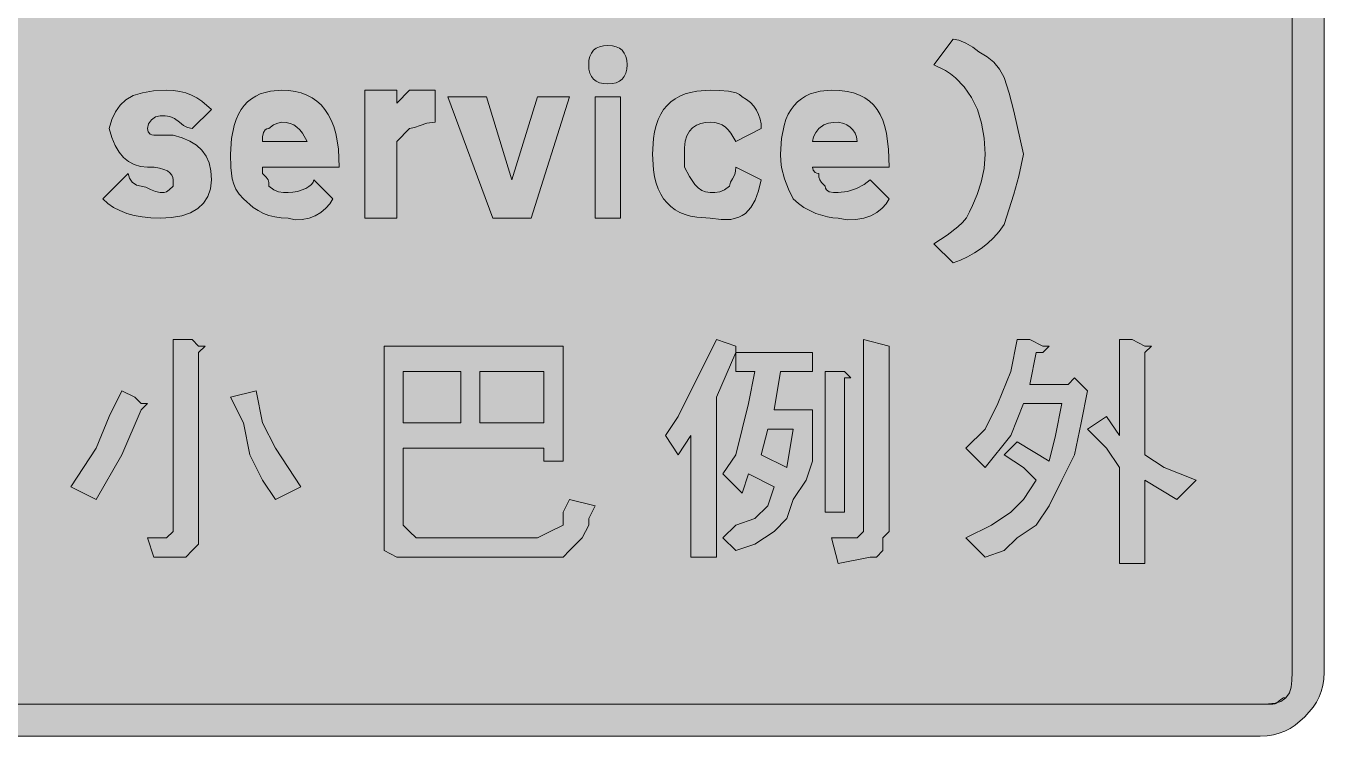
# Model space of a CAD drawing. Header units: metres. Extents: x 13 to 552, y 12 to 259.
# Drawn here: x 308.7 to 552.3, y 11.8 to 145 of the extents above; entities that cross this region are included whole.
import ezdxf

# ---------------------------------------------------------------- set-up
doc = ezdxf.new("R2010")
doc.units = ezdxf.units.M
doc.layers.add('FILL_BLACK_000000', color=7, linetype='Continuous', true_color=0x000000)
doc.layers.add('FILL_WHITE_FFFFFF', color=7, linetype='Continuous', true_color=0xffffff)

msp = doc.modelspace()

# ---------------------------------------------------------------- hatches: boundary and pattern name
at = {"layer": 'FILL_BLACK_000000', "true_color": 0x000000}
h = msp.add_hatch(color=7, dxfattribs=at)
h.dxf.hatch_style = 1
h.paths.add_polyline_path([(24.52, 11.82), (23.48, 11.98), (21.27, 12.66), (20.15, 13.17), (19.06, 13.78), (18.02, 14.52), (17.07, 15.36), (15.5, 17.18), (14.88, 18.12), (14.37, 19.11), (13.98, 20.15), (13.7, 21.27), (13.53, 22.46), (13.47, 23.76), (13.47, 246.96), (13.53, 248.26), (13.7, 249.45), (13.98, 250.57), (14.37, 251.61), (14.88, 252.6), (15.5, 253.54), (17.07, 255.36), (18.02, 256.2), (19.06, 256.93), (20.15, 257.55), (21.27, 258.06), (23.48, 258.73), (24.52, 258.9), (25.47, 258.96), (540.27, 258.96), (542.67, 258.81), (543.98, 258.45), (544.57, 258.16), (545.07, 257.76), (545.97, 257.55), (546.87, 257.01), (548.67, 255.36), (550.32, 253.56), (550.86, 252.66), (551.07, 251.76), (551.47, 251.26), (551.76, 250.67), (552.12, 249.36), (552.27, 246.96), (552.27, 23.76), (552.21, 22.46), (552.05, 21.27), (551.76, 20.15), (551.37, 19.11), (550.86, 18.12), (550.25, 17.18), (548.67, 15.36), (546.85, 13.78), (545.91, 13.17), (544.92, 12.66), (543.88, 12.27), (542.76, 11.98), (541.57, 11.82), (540.27, 11.76), (25.47, 11.76), (24.52, 11.82)])
h.paths.add_polyline_path([(543.12, 17.91), (544.15, 18.27), (545.07, 18.96), (545.76, 19.88), (546.12, 20.91), (546.25, 22.17), (546.27, 23.76), (546.27, 246.96), (546.27, 249.36), (546.22, 249.76), (546.08, 250.07), (545.67, 250.56), (545.26, 251.05), (545.12, 251.36), (545.07, 251.76), (544.15, 252.45), (543.12, 252.81), (541.86, 252.94), (540.27, 252.96), (25.47, 252.96), (23.07, 252.96), (21.87, 251.76), (20.99, 250.67), (20.22, 249.36), (19.68, 248.05), (19.47, 246.96), (19.47, 23.76), (19.49, 22.88), (19.62, 22.11), (19.98, 21.57), (20.27, 21.41), (20.67, 21.36), (20.69, 20.65), (20.82, 20.16), (21.18, 19.67), (21.87, 18.96), (22.77, 18.27), (23.67, 17.91), (24.57, 17.78), (25.47, 17.76), (540.27, 17.76), (541.86, 17.78), (543.12, 17.91)], flags=16)
h = msp.add_hatch(color=7, dxfattribs=at)
h.dxf.hatch_style = 1
h.paths.add_polyline_path([(421.41, 136.92), (421.25, 136.18), (420.96, 135.57), (420.57, 135.06), (420.06, 134.67), (419.45, 134.38), (418.71, 134.22), (417.87, 134.16), (417.03, 134.22), (416.3, 134.38), (415.68, 134.67), (415.17, 135.06), (414.78, 135.57), (414.5, 136.18), (414.33, 136.92), (414.27, 137.76), (414.33, 138.6), (414.5, 139.33), (414.78, 139.95), (415.17, 140.46), (415.68, 140.85), (416.3, 141.13), (417.03, 141.3), (417.87, 141.36), (418.71, 141.3), (419.45, 141.13), (420.06, 140.85), (420.57, 140.46), (420.96, 139.95), (421.25, 139.33), (421.41, 138.6), (421.47, 137.76), (421.41, 136.92)])
h = msp.add_hatch(color=7, dxfattribs=at)
h.dxf.hatch_style = 1
h.paths.add_polyline_path([(488.5, 124), (488.01, 126.79), (487.21, 129.33), (486.12, 131.61), (484.74, 133.6), (483.1, 135.3), (482.18, 136.04), (481.21, 136.69), (479.07, 137.76), (482.67, 142.56), (483.76, 142.35), (485.07, 141.81), (486.38, 141.04), (487.47, 140.16), (489.06, 139.24), (490.32, 138.21), (491.35, 136.95), (492.27, 135.36), (493.17, 132.43), (494.07, 129.06), (495.87, 120.96), (494.97, 116.87), (494.07, 113.46), (492.27, 107.76), (491.32, 106.47), (490.26, 105.28), (489.13, 104.22), (487.92, 103.26), (486.66, 102.42), (485.35, 101.68), (484.02, 101.07), (482.67, 100.56), (479.07, 104.16), (481.55, 105.79), (483.57, 107.31), (484.41, 108.13), (485.15, 109.05), (485.76, 110.12), (486.27, 111.36), (487.15, 113.37), (487.92, 115.71), (488.46, 118.28), (488.67, 120.96), (488.5, 124)])
h = msp.add_hatch(color=7, dxfattribs=at)
h.dxf.hatch_style = 1
h.paths.add_polyline_path([(343.3, 114.47), (342.81, 113.01), (342.01, 111.77), (340.92, 110.76), (339.54, 109.97), (337.9, 109.41), (336.01, 109.07), (333.87, 108.96), (332.13, 109.02), (330.5, 109.18), (328.98, 109.47), (327.57, 109.86), (326.28, 110.37), (325.1, 110.98), (324.03, 111.72), (323.07, 112.56), (327.87, 117.36), (328.08, 116.48), (328.62, 115.71), (329.39, 115.17), (330.27, 114.96), (331.17, 114.77), (332.07, 114.36), (332.97, 113.95), (333.87, 113.76), (334.58, 113.78), (335.07, 113.91), (335.56, 114.27), (336.27, 114.96), (336.27, 116.16), (336.21, 116.61), (336.03, 117.04), (335.7, 117.45), (335.22, 117.81), (334.57, 118.12), (333.74, 118.35), (332.71, 118.51), (331.47, 118.56), (330.18, 118.67), (329, 119.01), (327.93, 119.57), (326.97, 120.36), (326.13, 121.37), (325.4, 122.61), (324.78, 124.07), (324.27, 125.76), (324.78, 127.45), (325.45, 128.91), (326.32, 130.15), (327.42, 131.16), (328.81, 131.95), (330.51, 132.51), (332.59, 132.85), (335.07, 132.96), (336.37, 132.9), (337.56, 132.73), (338.68, 132.45), (339.72, 132.06), (340.71, 131.55), (341.65, 130.93), (343.47, 129.36), (339.87, 125.76), (338.99, 125.95), (338.22, 126.36), (337.47, 126.96), (336.57, 127.65), (335.67, 128.01), (334.77, 128.14), (333.87, 128.16), (332.99, 127.95), (332.22, 127.41), (331.68, 126.64), (331.47, 125.76), (331.62, 125.16), (331.98, 124.75), (332.27, 124.61), (332.67, 124.56), (336.27, 124.56), (337.96, 124.05), (339.42, 123.42), (340.66, 122.64), (341.67, 121.71), (342.46, 120.61), (343.02, 119.33), (343.36, 117.85), (343.47, 116.16), (343.3, 114.47)])
h = msp.add_hatch(color=7, dxfattribs=at)
h.dxf.hatch_style = 1
h.paths.add_polyline_path([(353.07, 117.36), (353.76, 116.65), (354.12, 116.16), (354.25, 115.67), (354.27, 114.96), (355.17, 114.27), (356.07, 113.91), (356.97, 113.78), (357.87, 113.76), (358.77, 113.81), (359.63, 113.97), (361.17, 114.51), (361.78, 114.87), (362.26, 115.28), (362.56, 115.71), (362.67, 116.16), (366.27, 112.56), (365.71, 111.67), (364.96, 110.82), (364.03, 110.05), (362.97, 109.41), (361.79, 108.94), (360.53, 108.68), (359.22, 108.67), (357.87, 108.96), (356.57, 109.02), (355.38, 109.18), (354.26, 109.47), (353.22, 109.86), (352.23, 110.37), (351.29, 110.98), (349.47, 112.56), (348.68, 113.46), (348.08, 114.38), (347.66, 115.32), (347.37, 116.31), (347.11, 118.47), (347.07, 120.96), (347.24, 123.89), (347.73, 126.38), (348.09, 127.47), (348.53, 128.45), (349.04, 129.33), (349.62, 130.11), (350.27, 130.79), (351, 131.38), (351.78, 131.87), (352.64, 132.27), (353.56, 132.57), (354.53, 132.79), (356.67, 132.96), (357.98, 132.9), (359.2, 132.73), (360.34, 132.45), (361.4, 132.06), (362.37, 131.55), (363.25, 130.93), (364.05, 130.2), (364.77, 129.36), (365.4, 128.4), (365.95, 127.33), (366.42, 126.15), (366.8, 124.86), (367.09, 123.45), (367.3, 121.93), (367.47, 118.56), (353.07, 118.56), (353.07, 117.36)])
h.paths.add_polyline_path([(360.55, 124.93), (360.06, 125.55), (359.52, 126.06), (358.93, 126.45), (358.26, 126.73), (357.52, 126.9), (356.67, 126.96), (355.92, 126.81), (355.15, 126.45), (354.27, 125.76), (353.87, 125.71), (353.58, 125.55), (353.22, 125.01), (353.09, 124.24), (353.07, 123.36), (361.47, 123.36), (360.55, 124.93)], flags=16)
h = msp.add_hatch(color=7, dxfattribs=at)
h.dxf.hatch_style = 1
h.paths.add_polyline_path([(372.27, 132.96), (378.27, 132.96), (378.27, 130.56), (380.67, 132.96), (385.47, 132.96), (385.47, 126.96), (383.88, 126.77), (382.62, 126.36), (381.59, 125.95), (380.67, 125.76), (378.27, 123.36), (378.27, 108.96), (372.27, 108.96), (372.27, 132.96)])
h = msp.add_hatch(color=7, dxfattribs=at)
h.dxf.hatch_style = 1
h.paths.add_polyline_path([(387.87, 131.76), (395.07, 131.76), (399.87, 116.16), (404.67, 131.76), (410.67, 131.76), (403.47, 108.96), (399.87, 108.96), (396.27, 108.96), (387.87, 131.76)])
h = msp.add_hatch(color=7, dxfattribs=at)
h.dxf.hatch_style = 1
h.paths.add_polyline_path([(415.47, 108.96), (415.47, 131.76), (420.27, 131.76), (420.27, 108.96), (415.47, 108.96)])
h = msp.add_hatch(color=7, dxfattribs=at)
h.dxf.hatch_style = 1
h.paths.add_polyline_path([(438.85, 132.94), (440.52, 132.81), (441.96, 132.45), (442.57, 132.16), (443.07, 131.76), (443.91, 131.26), (444.65, 130.65), (445.26, 129.97), (445.77, 129.21), (446.16, 128.4), (446.45, 127.54), (446.61, 126.66), (446.67, 125.76), (441.87, 123.36), (440.95, 124.93), (440.46, 125.55), (439.92, 126.06), (439.33, 126.45), (438.66, 126.73), (437.92, 126.9), (437.07, 126.96), (436.17, 126.9), (435.31, 126.72), (434.5, 126.39), (433.77, 125.91), (433.16, 125.26), (432.68, 124.43), (432.38, 123.4), (432.27, 122.16), (432.27, 120.96), (432.27, 119.76), (432.27, 118.56), (433.19, 116.8), (434.22, 115.26), (434.81, 114.65), (435.48, 114.17), (436.22, 113.87), (437.07, 113.76), (437.97, 113.78), (438.87, 113.91), (439.77, 114.27), (440.67, 114.96), (440.86, 115.69), (441.27, 116.31), (441.68, 117.15), (441.82, 117.77), (441.87, 118.56), (446.67, 116.16), (446.16, 114.08), (445.51, 112.33), (444.69, 110.93), (443.67, 109.86), (443.08, 109.45), (442.43, 109.13), (440.93, 108.73), (439.16, 108.68), (437.07, 108.96), (434.54, 109.13), (433.4, 109.35), (432.35, 109.65), (431.37, 110.05), (430.49, 110.54), (429.69, 111.13), (428.97, 111.81), (428.34, 112.59), (427.79, 113.47), (427.32, 114.45), (426.95, 115.54), (426.65, 116.73), (426.44, 118.03), (426.27, 120.96), (426.44, 123.89), (426.65, 125.19), (426.95, 126.38), (427.32, 127.47), (427.79, 128.45), (428.34, 129.33), (428.97, 130.11), (429.69, 130.79), (430.49, 131.38), (431.37, 131.87), (432.35, 132.27), (433.4, 132.57), (434.54, 132.79), (437.07, 132.96), (438.85, 132.94)])
h = msp.add_hatch(color=7, dxfattribs=at)
h.dxf.hatch_style = 1
h.paths.add_polyline_path([(456.42, 117.96), (456.78, 117.55), (457.07, 117.41), (457.47, 117.36), (457.49, 116.65), (457.62, 116.16), (457.98, 115.67), (458.67, 114.96), (458.72, 114.56), (458.88, 114.27), (459.42, 113.91), (460.19, 113.78), (461.07, 113.76), (462.85, 113.97), (464.52, 114.51), (465.96, 115.28), (467.07, 116.16), (470.67, 112.56), (470.11, 111.67), (469.34, 110.82), (468.37, 110.05), (467.22, 109.41), (465.9, 108.94), (464.43, 108.68), (462.81, 108.67), (461.07, 108.96), (460.12, 109.02), (459.08, 109.18), (456.87, 109.86), (455.75, 110.37), (454.66, 110.98), (453.62, 111.72), (452.67, 112.56), (451.79, 114.38), (451.02, 116.31), (450.48, 118.47), (450.32, 119.66), (450.27, 120.96), (450.44, 123.89), (450.93, 126.38), (451.29, 127.47), (451.73, 128.45), (452.24, 129.33), (452.82, 130.11), (453.47, 130.79), (454.2, 131.38), (454.98, 131.87), (455.84, 132.27), (456.76, 132.57), (457.73, 132.79), (459.87, 132.96), (461.38, 132.9), (462.75, 132.73), (463.99, 132.45), (465.1, 132.06), (466.1, 131.55), (466.98, 130.93), (467.75, 130.2), (468.42, 129.36), (468.99, 128.4), (469.47, 127.33), (469.86, 126.15), (470.16, 124.86), (470.55, 121.93), (470.67, 118.56), (456.27, 118.56), (456.42, 117.96)])
h.paths.add_polyline_path([(464.56, 124.2), (464.28, 124.93), (463.85, 125.55), (463.32, 126.06), (462.74, 126.45), (462.14, 126.73), (461.07, 126.96), (460.17, 126.94), (459.27, 126.81), (458.37, 126.45), (457.47, 125.76), (456.87, 125.01), (456.46, 124.24), (456.27, 123.36), (464.67, 123.36), (464.56, 124.2)], flags=16)
h = msp.add_hatch(color=7, dxfattribs=at)
h.dxf.hatch_style = 1
h.paths.add_polyline_path([(341.07, 84.96), (342.27, 84.96), (341.07, 83.76), (341.07, 50.16), (341.07, 47.76), (339.87, 46.56), (338.67, 45.36), (336.27, 45.36), (332.67, 45.36), (331.47, 48.96), (333.87, 48.96), (335.07, 48.96), (336.27, 50.16), (336.27, 51.36), (336.27, 86.16), (339.87, 86.16), (341.07, 84.96)])
h = msp.add_hatch(color=7, dxfattribs=at)
h.dxf.hatch_style = 1
h.paths.add_polyline_path([(433.47, 68.16), (431.07, 64.56), (428.67, 68.16), (431.07, 71.76), (433.47, 76.56), (435.87, 81.36), (438.27, 86.16), (441.87, 84.96), (441.87, 83.76), (438.27, 75.36), (438.27, 45.36), (433.47, 45.36), (433.47, 68.16)])
h = msp.add_hatch(color=7, dxfattribs=at)
h.dxf.hatch_style = 1
h.paths.add_polyline_path([(470.67, 84.96), (470.67, 83.76), (470.67, 50.16), (469.47, 48.96), (469.47, 46.56), (468.27, 45.36), (467.07, 45.36), (461.07, 44.16), (459.87, 48.96), (463.47, 48.96), (464.67, 48.96), (465.87, 50.16), (465.87, 51.36), (465.87, 52.56), (465.87, 86.16), (470.67, 84.96)])
h = msp.add_hatch(color=7, dxfattribs=at)
h.dxf.hatch_style = 1
h.paths.add_polyline_path([(499.47, 84.96), (500.67, 84.96), (499.47, 83.76), (498.27, 83.76), (497.07, 77.76), (504.27, 77.76), (505.47, 78.96), (507.87, 76.56), (506.67, 70.56), (505.47, 64.56), (503.07, 59.76), (500.67, 54.96), (498.27, 51.36), (494.67, 48.96), (492.27, 46.56), (488.67, 45.36), (485.07, 48.96), (489.87, 51.36), (493.47, 53.76), (495.87, 56.16), (498.27, 59.76), (495.87, 62.16), (492.27, 64.56), (494.67, 66.96), (500.67, 63.36), (501.87, 68.16), (503.07, 74.16), (495.87, 74.16), (493.47, 68.16), (488.67, 62.16), (485.07, 65.76), (488.67, 69.36), (491.07, 74.16), (493.47, 80.16), (494.67, 86.16), (497.07, 86.16), (499.47, 84.96)])
h = msp.add_hatch(color=7, dxfattribs=at)
h.dxf.hatch_style = 1
h.paths.add_polyline_path([(518.67, 84.96), (519.87, 84.96), (518.67, 83.76), (518.67, 64.56), (522.27, 62.16), (528.27, 59.76), (524.67, 56.16), (518.67, 59.76), (518.67, 44.16), (513.87, 44.16), (513.87, 62.16), (511.47, 65.76), (507.87, 69.36), (511.47, 71.76), (513.87, 68.16), (513.87, 86.16), (516.27, 86.16), (518.67, 84.96)])
h = msp.add_hatch(color=7, dxfattribs=at)
h.dxf.hatch_style = 1
h.paths.add_polyline_path([(405.87, 63.36), (405.87, 65.76), (379.47, 65.76), (379.47, 52.56), (379.47, 51.36), (380.67, 50.16), (381.87, 48.96), (404.67, 48.96), (407.07, 50.16), (409.47, 51.36), (409.47, 53.76), (410.67, 56.16), (415.47, 54.96), (414.27, 52.56), (414.27, 51.36), (413.07, 48.96), (411.87, 47.76), (410.67, 46.56), (409.47, 45.36), (408.27, 45.36), (405.87, 45.36), (380.67, 45.36), (378.27, 45.36), (375.87, 46.56), (375.87, 47.76), (375.87, 50.16), (375.87, 84.96), (409.47, 84.96), (409.47, 63.36), (405.87, 63.36)])
h.paths.add_polyline_path([(379.47, 80.16), (379.47, 70.56), (390.27, 70.56), (390.27, 80.16), (379.47, 80.16)], flags=16)
h.paths.add_polyline_path([(405.87, 80.16), (393.87, 80.16), (393.87, 70.56), (405.87, 70.56), (405.87, 80.16)], flags=16)
h = msp.add_hatch(color=7, dxfattribs=at)
h.dxf.hatch_style = 1
h.paths.add_polyline_path([(449.07, 72.96), (456.27, 72.96), (456.27, 68.16), (456.27, 63.36), (455.07, 59.76), (452.67, 56.16), (451.47, 52.56), (449.07, 50.16), (445.47, 47.76), (441.87, 46.56), (439.47, 48.96), (441.87, 51.36), (445.47, 52.56), (447.87, 54.96), (449.07, 58.56), (444.27, 60.96), (443.07, 57.36), (439.47, 60.96), (441.87, 64.56), (443.07, 69.36), (444.27, 74.16), (445.47, 80.16), (441.87, 80.16), (441.87, 83.76), (456.27, 83.76), (456.27, 80.16), (450.27, 80.16), (449.07, 72.96)])
h.paths.add_polyline_path([(451.47, 62.16), (452.67, 69.36), (447.87, 69.36), (446.67, 64.56), (451.47, 62.16)], flags=16)
h = msp.add_hatch(color=7, dxfattribs=at)
h.dxf.hatch_style = 1
h.paths.add_polyline_path([(462.27, 80.16), (463.47, 78.96), (462.27, 78.96), (462.27, 53.76), (458.67, 53.76), (458.67, 80.16), (462.27, 80.16)])
h = msp.add_hatch(color=7, dxfattribs=at)
h.dxf.hatch_style = 1
h.paths.add_polyline_path([(319.47, 62.16), (321.87, 65.76), (324.27, 71.76), (326.67, 76.56), (329.07, 75.36), (330.27, 74.16), (331.47, 74.16), (330.27, 72.96), (326.67, 64.56), (321.87, 56.16), (317.07, 58.56), (319.47, 62.16)])
h = msp.add_hatch(color=7, dxfattribs=at)
h.dxf.hatch_style = 1
h.paths.add_polyline_path([(353.07, 59.76), (350.67, 64.56), (349.47, 70.56), (347.07, 75.36), (351.87, 76.56), (353.07, 70.56), (355.47, 65.76), (357.87, 62.16), (360.27, 58.56), (355.47, 56.16), (353.07, 59.76)])
at = {"layer": 'FILL_WHITE_FFFFFF', "true_color": 0xffffff}
h = msp.add_hatch(color=7, dxfattribs=at)
h.dxf.hatch_style = 1
h.paths.add_polyline_path([(540.27, 252.96), (542.67, 252.96), (543.07, 252.91), (543.38, 252.77), (543.87, 252.36), (544.36, 251.95), (544.67, 251.81), (545.07, 251.76), (545.12, 251.36), (545.26, 251.05), (545.67, 250.56), (546.08, 250.07), (546.22, 249.76), (546.27, 249.36), (546.27, 246.96), (546.27, 23.76), (546.25, 22.17), (546.12, 20.91), (545.76, 19.88), (545.07, 18.96), (544.67, 18.91), (544.36, 18.77), (543.87, 18.36), (543.38, 17.95), (543.07, 17.81), (542.67, 17.76), (540.27, 17.76), (25.47, 17.76), (24.57, 17.78), (23.67, 17.91), (22.77, 18.27), (21.87, 18.96), (21.18, 19.67), (20.82, 20.16), (20.69, 20.65), (20.67, 21.36), (20.27, 21.41), (19.98, 21.57), (19.62, 22.11), (19.49, 22.88), (19.47, 23.76), (19.47, 246.96), (19.58, 248.25), (19.9, 249.42), (20.42, 250.44), (21.12, 251.31), (21.99, 252.01), (23.01, 252.53), (24.18, 252.85), (25.47, 252.96), (540.27, 252.96)])

# ---------------------------------------------------------------- linework, layer by layer
at = {"layer": 'FILL_BLACK_000000', "lineweight": 0, "true_color": 0x000000}
for points in [[(25.47, 17.76), (540.27, 17.76), (541.86, 17.78), (543.12, 17.91), (544.15, 18.27), (545.07, 18.96), (545.76, 19.88), (546.12, 20.91), (546.25, 22.17), (546.27, 23.76), (546.27, 246.96), (546.27, 249.36), (546.22, 249.76), (546.08, 250.07), (545.67, 250.56), (545.26, 251.05), (545.12, 251.36), (545.07, 251.76), (544.15, 252.45), (543.12, 252.81), (541.86, 252.94), (540.27, 252.96), (25.47, 252.96)], [(552.27, 246.96), (552.27, 23.76), (552.21, 22.46), (552.05, 21.27), (551.76, 20.15), (551.37, 19.11), (550.86, 18.12), (550.25, 17.18), (548.67, 15.36), (546.85, 13.78), (545.91, 13.17), (544.92, 12.66), (543.88, 12.27), (542.76, 11.98), (541.57, 11.82), (540.27, 11.76), (25.47, 11.76)]]:
    msp.add_lwpolyline(points, dxfattribs=at)
for points in [[(421.41, 136.92), (421.25, 136.18), (420.96, 135.57), (420.57, 135.06), (420.06, 134.67), (419.45, 134.38), (418.71, 134.22), (417.87, 134.16), (417.03, 134.22), (416.3, 134.38), (415.68, 134.67), (415.17, 135.06), (414.78, 135.57), (414.5, 136.18), (414.33, 136.92), (414.27, 137.76), (414.33, 138.6), (414.5, 139.33), (414.78, 139.95), (415.17, 140.46), (415.68, 140.85), (416.3, 141.13), (417.03, 141.3), (417.87, 141.36), (418.71, 141.3), (419.45, 141.13), (420.06, 140.85), (420.57, 140.46), (420.96, 139.95), (421.25, 139.33), (421.41, 138.6), (421.47, 137.76)], [(488.5, 124), (488.01, 126.79), (487.21, 129.33), (486.12, 131.61), (484.74, 133.6), (483.1, 135.3), (482.18, 136.04), (481.21, 136.69), (479.07, 137.76), (482.67, 142.56), (483.76, 142.35), (485.07, 141.81), (486.38, 141.04), (487.47, 140.16), (489.06, 139.24), (490.32, 138.21), (491.35, 136.95), (492.27, 135.36), (493.17, 132.43), (494.07, 129.06), (495.87, 120.96), (494.97, 116.87), (494.07, 113.46), (492.27, 107.76), (491.32, 106.47), (490.26, 105.28), (489.13, 104.22), (487.92, 103.26), (486.66, 102.42), (485.35, 101.68), (484.02, 101.07), (482.67, 100.56), (479.07, 104.16), (481.55, 105.79), (483.57, 107.31), (484.41, 108.13), (485.15, 109.05), (485.76, 110.12), (486.27, 111.36), (487.15, 113.37), (487.92, 115.71), (488.46, 118.28), (488.67, 120.96)], [(343.3, 114.47), (342.81, 113.01), (342.01, 111.77), (340.92, 110.76), (339.54, 109.97), (337.9, 109.41), (336.01, 109.07), (333.87, 108.96), (332.13, 109.02), (330.5, 109.18), (328.98, 109.47), (327.57, 109.86), (326.28, 110.37), (325.1, 110.98), (324.03, 111.72), (323.07, 112.56), (327.87, 117.36), (328.08, 116.48), (328.62, 115.71), (329.39, 115.17), (330.27, 114.96), (331.17, 114.77), (332.07, 114.36), (332.97, 113.95), (333.87, 113.76), (334.58, 113.78), (335.07, 113.91), (335.56, 114.27), (336.27, 114.96), (336.27, 116.16), (336.21, 116.61), (336.03, 117.04), (335.7, 117.45), (335.22, 117.81), (334.57, 118.12), (333.74, 118.35), (332.71, 118.51), (331.47, 118.56), (330.18, 118.67), (329, 119.01), (327.93, 119.57), (326.97, 120.36), (326.13, 121.37), (325.4, 122.61), (324.78, 124.07), (324.27, 125.76), (324.78, 127.45), (325.45, 128.91), (326.32, 130.15), (327.42, 131.16), (328.81, 131.95), (330.51, 132.51), (332.59, 132.85), (335.07, 132.96), (336.37, 132.9), (337.56, 132.73), (338.68, 132.45), (339.72, 132.06), (340.71, 131.55), (341.65, 130.93), (343.47, 129.36), (339.87, 125.76), (338.99, 125.95), (338.22, 126.36), (337.47, 126.96), (336.57, 127.65), (335.67, 128.01), (334.77, 128.14), (333.87, 128.16), (332.99, 127.95), (332.22, 127.41), (331.68, 126.64), (331.47, 125.76), (331.62, 125.16), (331.98, 124.75), (332.27, 124.61), (332.67, 124.56), (336.27, 124.56), (337.96, 124.05), (339.42, 123.42), (340.66, 122.64), (341.67, 121.71), (342.46, 120.61), (343.02, 119.33), (343.36, 117.85), (343.47, 116.16)], [(353.07, 117.36), (353.76, 116.65), (354.12, 116.16), (354.25, 115.67), (354.27, 114.96), (355.17, 114.27), (356.07, 113.91), (356.97, 113.78), (357.87, 113.76), (358.77, 113.81), (359.63, 113.97), (361.17, 114.51), (361.78, 114.87), (362.26, 115.28), (362.56, 115.71), (362.67, 116.16), (366.27, 112.56), (365.71, 111.67), (364.96, 110.82), (364.03, 110.05), (362.97, 109.41), (361.79, 108.94), (360.53, 108.68), (359.22, 108.67), (357.87, 108.96), (356.57, 109.02), (355.38, 109.18), (354.26, 109.47), (353.22, 109.86), (352.23, 110.37), (351.29, 110.98), (349.47, 112.56), (348.68, 113.46), (348.08, 114.38), (347.66, 115.32), (347.37, 116.31), (347.11, 118.47), (347.07, 120.96), (347.24, 123.89), (347.73, 126.38), (348.09, 127.47), (348.53, 128.45), (349.04, 129.33), (349.62, 130.11), (350.27, 130.79), (351, 131.38), (351.78, 131.87), (352.64, 132.27), (353.56, 132.57), (354.53, 132.79), (356.67, 132.96), (357.98, 132.9), (359.2, 132.73), (360.34, 132.45), (361.4, 132.06), (362.37, 131.55), (363.25, 130.93), (364.05, 130.2), (364.77, 129.36), (365.4, 128.4), (365.95, 127.33), (366.42, 126.15), (366.8, 124.86), (367.09, 123.45), (367.3, 121.93), (367.47, 118.56), (353.07, 118.56)], [(372.27, 132.96), (378.27, 132.96), (378.27, 130.56), (380.67, 132.96), (385.47, 132.96), (385.47, 126.96), (383.88, 126.77), (382.62, 126.36), (381.59, 125.95), (380.67, 125.76), (378.27, 123.36), (378.27, 108.96), (372.27, 108.96)], [(387.87, 131.76), (395.07, 131.76), (399.87, 116.16), (404.67, 131.76), (410.67, 131.76), (403.47, 108.96), (399.87, 108.96), (396.27, 108.96)], [(415.47, 108.96), (415.47, 131.76), (420.27, 131.76), (420.27, 108.96)], [(438.85, 132.94), (440.52, 132.81), (441.96, 132.45), (442.57, 132.16), (443.07, 131.76), (443.91, 131.26), (444.65, 130.65), (445.26, 129.97), (445.77, 129.21), (446.16, 128.4), (446.45, 127.54), (446.61, 126.66), (446.67, 125.76), (441.87, 123.36), (440.95, 124.93), (440.46, 125.55), (439.92, 126.06), (439.33, 126.45), (438.66, 126.73), (437.92, 126.9), (437.07, 126.96), (436.17, 126.9), (435.31, 126.72), (434.5, 126.39), (433.77, 125.91), (433.16, 125.26), (432.68, 124.43), (432.38, 123.4), (432.27, 122.16), (432.27, 120.96), (432.27, 119.76), (432.27, 118.56), (433.19, 116.8), (434.22, 115.26), (434.81, 114.65), (435.48, 114.17), (436.22, 113.87), (437.07, 113.76), (437.97, 113.78), (438.87, 113.91), (439.77, 114.27), (440.67, 114.96), (440.86, 115.69), (441.27, 116.31), (441.68, 117.15), (441.82, 117.77), (441.87, 118.56), (446.67, 116.16), (446.16, 114.08), (445.51, 112.33), (444.69, 110.93), (443.67, 109.86), (443.08, 109.45), (442.43, 109.13), (440.93, 108.73), (439.16, 108.68), (437.07, 108.96), (434.54, 109.13), (433.4, 109.35), (432.35, 109.65), (431.37, 110.05), (430.49, 110.54), (429.69, 111.13), (428.97, 111.81), (428.34, 112.59), (427.79, 113.47), (427.32, 114.45), (426.95, 115.54), (426.65, 116.73), (426.44, 118.03), (426.27, 120.96), (426.44, 123.89), (426.65, 125.19), (426.95, 126.38), (427.32, 127.47), (427.79, 128.45), (428.34, 129.33), (428.97, 130.11), (429.69, 130.79), (430.49, 131.38), (431.37, 131.87), (432.35, 132.27), (433.4, 132.57), (434.54, 132.79), (437.07, 132.96)], [(456.42, 117.96), (456.78, 117.55), (457.07, 117.41), (457.47, 117.36), (457.49, 116.65), (457.62, 116.16), (457.98, 115.67), (458.67, 114.96), (458.72, 114.56), (458.88, 114.27), (459.42, 113.91), (460.19, 113.78), (461.07, 113.76), (462.85, 113.97), (464.52, 114.51), (465.96, 115.28), (467.07, 116.16), (470.67, 112.56), (470.11, 111.67), (469.34, 110.82), (468.37, 110.05), (467.22, 109.41), (465.9, 108.94), (464.43, 108.68), (462.81, 108.67), (461.07, 108.96), (460.12, 109.02), (459.08, 109.18), (456.87, 109.86), (455.75, 110.37), (454.66, 110.98), (453.62, 111.72), (452.67, 112.56), (451.79, 114.38), (451.02, 116.31), (450.48, 118.47), (450.32, 119.66), (450.27, 120.96), (450.44, 123.89), (450.93, 126.38), (451.29, 127.47), (451.73, 128.45), (452.24, 129.33), (452.82, 130.11), (453.47, 130.79), (454.2, 131.38), (454.98, 131.87), (455.84, 132.27), (456.76, 132.57), (457.73, 132.79), (459.87, 132.96), (461.38, 132.9), (462.75, 132.73), (463.99, 132.45), (465.1, 132.06), (466.1, 131.55), (466.98, 130.93), (467.75, 130.2), (468.42, 129.36), (468.99, 128.4), (469.47, 127.33), (469.86, 126.15), (470.16, 124.86), (470.55, 121.93), (470.67, 118.56), (456.27, 118.56)], [(360.55, 124.93), (360.06, 125.55), (359.52, 126.06), (358.93, 126.45), (358.26, 126.73), (357.52, 126.9), (356.67, 126.96), (355.92, 126.81), (355.15, 126.45), (354.27, 125.76), (353.87, 125.71), (353.58, 125.55), (353.22, 125.01), (353.09, 124.24), (353.07, 123.36), (361.47, 123.36)], [(464.56, 124.2), (464.28, 124.93), (463.85, 125.55), (463.32, 126.06), (462.74, 126.45), (462.14, 126.73), (461.07, 126.96), (460.17, 126.94), (459.27, 126.81), (458.37, 126.45), (457.47, 125.76), (456.87, 125.01), (456.46, 124.24), (456.27, 123.36), (464.67, 123.36)], [(341.07, 84.96), (342.27, 84.96), (341.07, 83.76), (341.07, 50.16), (341.07, 47.76), (339.87, 46.56), (338.67, 45.36), (336.27, 45.36), (332.67, 45.36), (331.47, 48.96), (333.87, 48.96), (335.07, 48.96), (336.27, 50.16), (336.27, 51.36), (336.27, 86.16), (339.87, 86.16)], [(433.47, 68.16), (431.07, 64.56), (428.67, 68.16), (431.07, 71.76), (433.47, 76.56), (435.87, 81.36), (438.27, 86.16), (441.87, 84.96), (441.87, 83.76), (438.27, 75.36), (438.27, 45.36), (433.47, 45.36)], [(470.67, 84.96), (470.67, 83.76), (470.67, 50.16), (469.47, 48.96), (469.47, 46.56), (468.27, 45.36), (467.07, 45.36), (461.07, 44.16), (459.87, 48.96), (463.47, 48.96), (464.67, 48.96), (465.87, 50.16), (465.87, 51.36), (465.87, 52.56), (465.87, 86.16)], [(499.47, 84.96), (500.67, 84.96), (499.47, 83.76), (498.27, 83.76), (497.07, 77.76), (504.27, 77.76), (505.47, 78.96), (507.87, 76.56), (506.67, 70.56), (505.47, 64.56), (503.07, 59.76), (500.67, 54.96), (498.27, 51.36), (494.67, 48.96), (492.27, 46.56), (488.67, 45.36), (485.07, 48.96), (489.87, 51.36), (493.47, 53.76), (495.87, 56.16), (498.27, 59.76), (495.87, 62.16), (492.27, 64.56), (494.67, 66.96), (500.67, 63.36), (501.87, 68.16), (503.07, 74.16), (495.87, 74.16), (493.47, 68.16), (488.67, 62.16), (485.07, 65.76), (488.67, 69.36), (491.07, 74.16), (493.47, 80.16), (494.67, 86.16), (497.07, 86.16)], [(518.67, 84.96), (519.87, 84.96), (518.67, 83.76), (518.67, 64.56), (522.27, 62.16), (528.27, 59.76), (524.67, 56.16), (518.67, 59.76), (518.67, 44.16), (513.87, 44.16), (513.87, 62.16), (511.47, 65.76), (507.87, 69.36), (511.47, 71.76), (513.87, 68.16), (513.87, 86.16), (516.27, 86.16)], [(405.87, 63.36), (405.87, 65.76), (379.47, 65.76), (379.47, 52.56), (379.47, 51.36), (380.67, 50.16), (381.87, 48.96), (404.67, 48.96), (407.07, 50.16), (409.47, 51.36), (409.47, 53.76), (410.67, 56.16), (415.47, 54.96), (414.27, 52.56), (414.27, 51.36), (413.07, 48.96), (411.87, 47.76), (410.67, 46.56), (409.47, 45.36), (408.27, 45.36), (405.87, 45.36), (380.67, 45.36), (378.27, 45.36), (375.87, 46.56), (375.87, 47.76), (375.87, 50.16), (375.87, 84.96), (409.47, 84.96), (409.47, 63.36)], [(449.07, 72.96), (456.27, 72.96), (456.27, 68.16), (456.27, 63.36), (455.07, 59.76), (452.67, 56.16), (451.47, 52.56), (449.07, 50.16), (445.47, 47.76), (441.87, 46.56), (439.47, 48.96), (441.87, 51.36), (445.47, 52.56), (447.87, 54.96), (449.07, 58.56), (444.27, 60.96), (443.07, 57.36), (439.47, 60.96), (441.87, 64.56), (443.07, 69.36), (444.27, 74.16), (445.47, 80.16), (441.87, 80.16), (441.87, 83.76), (456.27, 83.76), (456.27, 80.16), (450.27, 80.16)], [(379.47, 80.16), (379.47, 70.56), (390.27, 70.56), (390.27, 80.16)], [(405.87, 80.16), (393.87, 80.16), (393.87, 70.56), (405.87, 70.56)], [(462.27, 80.16), (463.47, 78.96), (462.27, 78.96), (462.27, 53.76), (458.67, 53.76), (458.67, 80.16)], [(319.47, 62.16), (321.87, 65.76), (324.27, 71.76), (326.67, 76.56), (329.07, 75.36), (330.27, 74.16), (331.47, 74.16), (330.27, 72.96), (326.67, 64.56), (321.87, 56.16), (317.07, 58.56)], [(353.07, 59.76), (350.67, 64.56), (349.47, 70.56), (347.07, 75.36), (351.87, 76.56), (353.07, 70.56), (355.47, 65.76), (357.87, 62.16), (360.27, 58.56), (355.47, 56.16)], [(451.47, 62.16), (452.67, 69.36), (447.87, 69.36), (446.67, 64.56)]]:
    msp.add_lwpolyline(points, close=True, dxfattribs=at)
at = {"layer": 'FILL_WHITE_FFFFFF', "lineweight": 0, "true_color": 0xffffff}
msp.add_lwpolyline([(546.27, 246.96), (546.27, 23.76), (546.25, 22.17), (546.12, 20.91), (545.76, 19.88), (545.07, 18.96), (544.67, 18.91), (544.36, 18.77), (543.87, 18.36), (543.38, 17.95), (543.07, 17.81), (542.67, 17.76), (540.27, 17.76), (25.47, 17.76)], dxfattribs=at)

doc.saveas('drawing.dxf')
